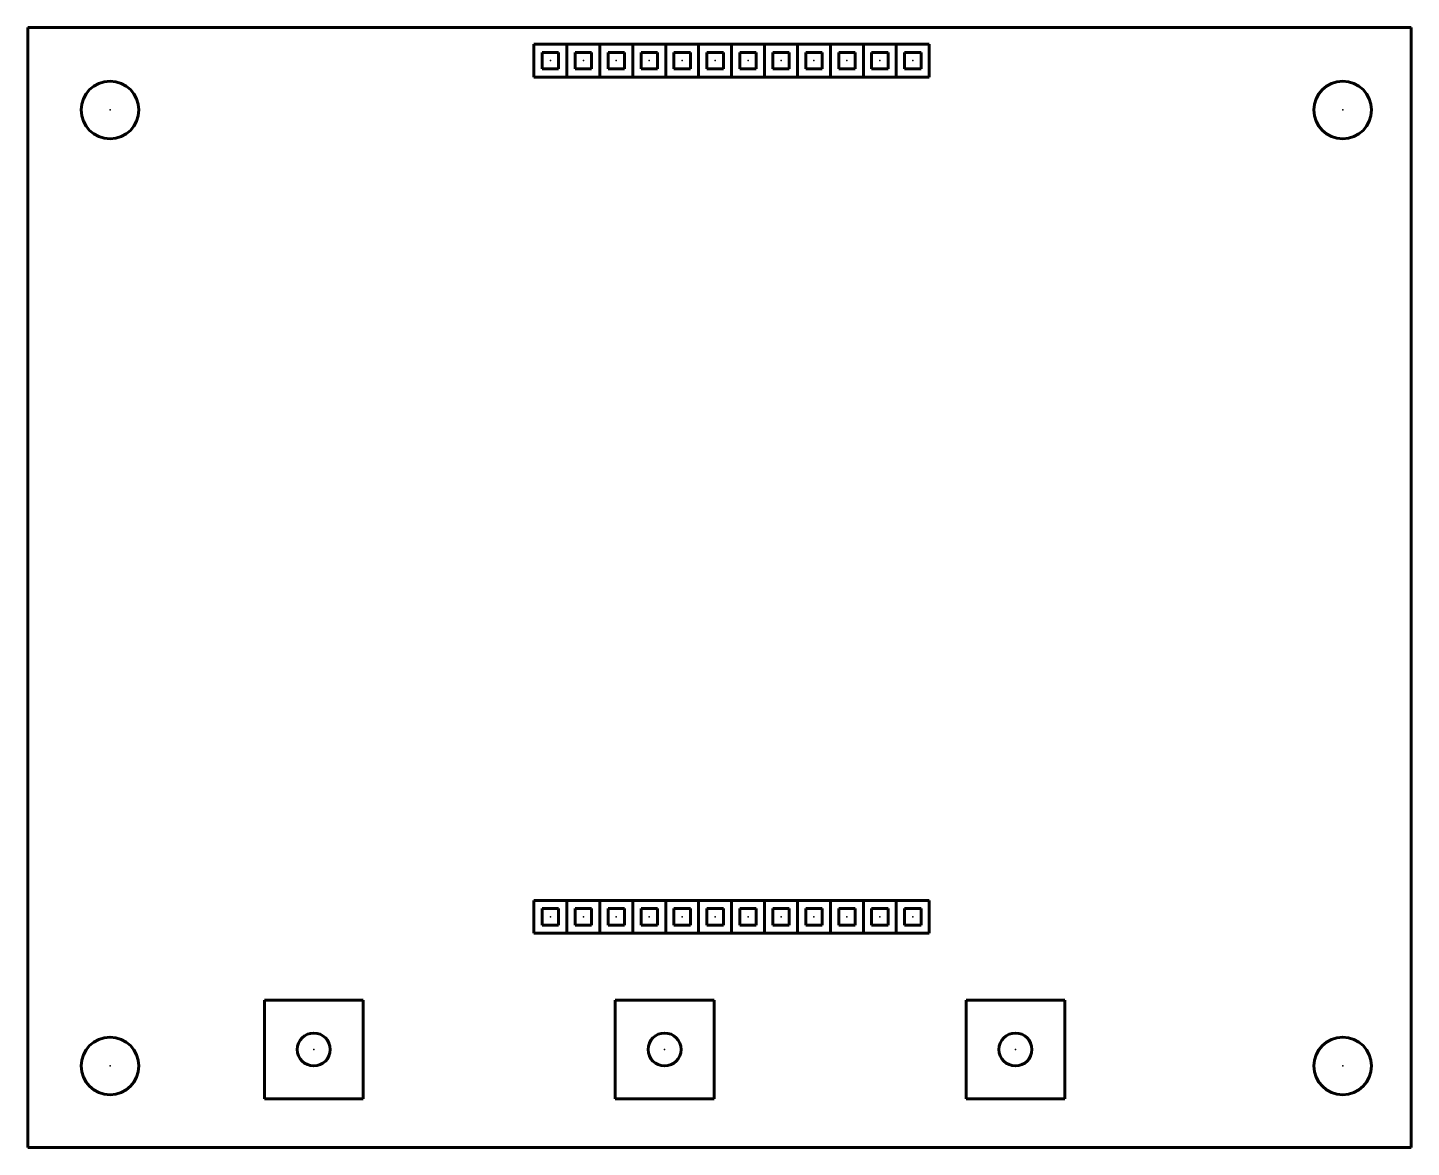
# Model space of a CAD drawing. Header units: millimetres. Extents: x 0 to 84, y 0 to 68.
import ezdxf

# ---------------------------------------------------------------- set-up
doc = ezdxf.new("R2010")
doc.units = ezdxf.units.MM
doc.linetypes.add('K5LT_BASIC', pattern=[0])
doc.layers.add('keepOut', color=7, linetype='Continuous')

# ---------------------------------------------------------------- blocks, each defined once
blk = doc.blocks.new('U0')
at = {"color": 5, "linetype": 'K5LT_BASIC', "lineweight": 60, "true_color": 0x0000ff}
for p, q in [((35.668, 2.943), (35.668, 8.943)), ((35.668, 8.943), (41.668, 8.943)), ((41.668, 8.943), (41.668, 2.943)), ((41.668, 2.943), (35.668, 2.943))]:
    blk.add_line(p, q, dxfattribs=at)
blk = doc.blocks.new('U1')
at = {"color": 5, "linetype": 'K5LT_BASIC', "lineweight": 60, "true_color": 0x0000ff}
for p, q in [((14.368, 2.943), (14.368, 8.943)), ((14.368, 8.943), (20.368, 8.943)), ((20.368, 8.943), (20.368, 2.943)), ((20.368, 2.943), (14.368, 2.943))]:
    blk.add_line(p, q, dxfattribs=at)
blk = doc.blocks.new('U2')
at = {"color": 5, "linetype": 'K5LT_BASIC', "lineweight": 60, "true_color": 0x0000ff}
for p, q in [((56.968, 2.943), (56.968, 8.943)), ((56.968, 8.943), (62.968, 8.943)), ((62.968, 8.943), (62.968, 2.943)), ((62.968, 2.943), (56.968, 2.943))]:
    blk.add_line(p, q, dxfattribs=at)

msp = doc.modelspace()

# ---------------------------------------------------------------- linework, layer by layer
at = {"color": 5, "linetype": 'K5LT_BASIC', "lineweight": 60, "true_color": 0x0000ff}
for p, q in [((54.735, 67), (30.735, 67)), ((30.735, 67), (30.735, 65)), ((31.235, 66), (31.235, 66.5)), ((31.235, 66.5), (31.735, 66.5)), ((31.735, 66.5), (32.235, 66.5)), ((32.235, 66.5), (32.235, 66)), ((32.735, 65), (32.735, 67)), ((33.235, 66), (33.235, 66.5)), ((33.235, 66.5), (33.735, 66.5)), ((33.735, 66.5), (34.235, 66.5)), ((34.235, 66.5), (34.235, 66)), ((34.735, 65), (34.735, 67)), ((35.235, 66), (35.235, 66.5)), ((35.235, 66.5), (35.735, 66.5)), ((35.735, 66.5), (36.235, 66.5)), ((36.235, 66.5), (36.235, 66)), ((36.735, 65), (36.735, 67)), ((37.235, 66), (37.235, 66.5)), ((37.235, 66.5), (37.735, 66.5)), ((37.735, 66.5), (38.235, 66.5)), ((38.235, 66.5), (38.235, 66)), ((38.735, 65), (38.735, 67)), ((39.235, 66), (39.235, 66.5)), ((39.235, 66.5), (39.735, 66.5)), ((39.735, 66.5), (40.235, 66.5)), ((40.235, 66.5), (40.235, 66)), ((40.735, 65), (40.735, 67)), ((41.235, 66), (41.235, 66.5)), ((41.235, 66.5), (41.735, 66.5)), ((41.735, 66.5), (42.235, 66.5)), ((42.235, 66.5), (42.235, 66)), ((42.735, 65), (42.735, 67)), ((43.235, 66), (43.235, 66.5)), ((43.235, 66.5), (43.735, 66.5)), ((43.735, 66.5), (44.235, 66.5)), ((44.235, 66.5), (44.235, 66)), ((44.735, 65), (44.735, 67)), ((45.235, 66), (45.235, 66.5)), ((45.235, 66.5), (45.735, 66.5)), ((45.735, 66.5), (46.235, 66.5)), ((46.235, 66.5), (46.235, 66)), ((46.735, 65), (46.735, 67)), ((47.235, 66), (47.235, 66.5)), ((47.235, 66.5), (47.735, 66.5)), ((47.735, 66.5), (48.235, 66.5)), ((48.235, 66.5), (48.235, 66)), ((48.735, 65), (48.735, 67)), ((49.235, 66), (49.235, 66.5)), ((49.235, 66.5), (49.735, 66.5)), ((49.735, 66.5), (50.235, 66.5)), ((50.235, 66.5), (50.235, 66)), ((50.735, 65), (50.735, 67)), ((51.235, 66), (51.235, 66.5)), ((51.235, 66.5), (51.735, 66.5)), ((51.735, 66.5), (52.235, 66.5)), ((52.235, 66.5), (52.235, 66)), ((52.735, 65), (52.735, 67)), ((53.235, 66), (53.235, 66.5)), ((53.235, 66.5), (53.735, 66.5)), ((53.735, 66.5), (54.235, 66.5)), ((54.235, 66.5), (54.235, 66)), ((54.735, 65), (54.735, 67)), ((54.735, 65), (54.735, 67)), ((31.235, 65.5), (31.235, 66)), ((32.235, 66), (32.235, 65.5)), ((33.235, 65.5), (33.235, 66)), ((34.235, 66), (34.235, 65.5)), ((35.235, 65.5), (35.235, 66)), ((36.235, 66), (36.235, 65.5)), ((37.235, 65.5), (37.235, 66)), ((38.235, 66), (38.235, 65.5)), ((39.235, 65.5), (39.235, 66)), ((40.235, 66), (40.235, 65.5)), ((41.235, 65.5), (41.235, 66)), ((42.235, 66), (42.235, 65.5)), ((43.235, 65.5), (43.235, 66)), ((44.235, 66), (44.235, 65.5)), ((45.235, 65.5), (45.235, 66)), ((46.235, 66), (46.235, 65.5)), ((47.235, 65.5), (47.235, 66)), ((48.235, 66), (48.235, 65.5)), ((49.235, 65.5), (49.235, 66)), ((50.235, 66), (50.235, 65.5)), ((51.235, 65.5), (51.235, 66)), ((52.235, 66), (52.235, 65.5)), ((53.235, 65.5), (53.235, 66)), ((54.235, 66), (54.235, 65.5)), ((30.735, 65), (54.735, 65)), ((31.735, 65.5), (31.235, 65.5)), ((32.235, 65.5), (31.735, 65.5)), ((33.735, 65.5), (33.235, 65.5)), ((34.235, 65.5), (33.735, 65.5)), ((35.735, 65.5), (35.235, 65.5)), ((36.235, 65.5), (35.735, 65.5)), ((37.735, 65.5), (37.235, 65.5)), ((38.235, 65.5), (37.735, 65.5)), ((39.735, 65.5), (39.235, 65.5)), ((40.235, 65.5), (39.735, 65.5)), ((41.735, 65.5), (41.235, 65.5)), ((42.235, 65.5), (41.735, 65.5)), ((43.735, 65.5), (43.235, 65.5)), ((44.235, 65.5), (43.735, 65.5)), ((45.735, 65.5), (45.235, 65.5)), ((46.235, 65.5), (45.735, 65.5)), ((47.735, 65.5), (47.235, 65.5)), ((48.235, 65.5), (47.735, 65.5)), ((49.735, 65.5), (49.235, 65.5)), ((50.235, 65.5), (49.735, 65.5)), ((51.735, 65.5), (51.235, 65.5)), ((52.235, 65.5), (51.735, 65.5)), ((53.735, 65.5), (53.235, 65.5)), ((54.235, 65.5), (53.735, 65.5)), ((54.735, 15), (30.735, 15)), ((30.735, 15), (30.735, 13)), ((31.235, 14), (31.235, 14.5)), ((31.235, 14.5), (31.735, 14.5)), ((31.735, 14.5), (32.235, 14.5)), ((32.235, 14.5), (32.235, 14)), ((32.735, 13), (32.735, 15)), ((33.235, 14), (33.235, 14.5)), ((33.235, 14.5), (33.735, 14.5)), ((33.735, 14.5), (34.235, 14.5)), ((34.235, 14.5), (34.235, 14)), ((34.735, 13), (34.735, 15)), ((35.235, 14), (35.235, 14.5)), ((35.235, 14.5), (35.735, 14.5)), ((35.735, 14.5), (36.235, 14.5)), ((36.235, 14.5), (36.235, 14)), ((36.735, 13), (36.735, 15)), ((37.235, 14), (37.235, 14.5)), ((37.235, 14.5), (37.735, 14.5)), ((37.735, 14.5), (38.235, 14.5)), ((38.235, 14.5), (38.235, 14)), ((38.735, 13), (38.735, 15)), ((39.235, 14), (39.235, 14.5)), ((39.235, 14.5), (39.735, 14.5)), ((39.735, 14.5), (40.235, 14.5)), ((40.235, 14.5), (40.235, 14)), ((40.735, 13), (40.735, 15)), ((41.235, 14), (41.235, 14.5)), ((41.235, 14.5), (41.735, 14.5)), ((41.735, 14.5), (42.235, 14.5)), ((42.235, 14.5), (42.235, 14)), ((42.735, 13), (42.735, 15)), ((43.235, 14), (43.235, 14.5)), ((43.235, 14.5), (43.735, 14.5)), ((43.735, 14.5), (44.235, 14.5)), ((44.235, 14.5), (44.235, 14)), ((44.735, 13), (44.735, 15)), ((45.235, 14), (45.235, 14.5)), ((45.235, 14.5), (45.735, 14.5)), ((45.735, 14.5), (46.235, 14.5)), ((46.235, 14.5), (46.235, 14)), ((46.735, 13), (46.735, 15)), ((47.235, 14), (47.235, 14.5)), ((47.235, 14.5), (47.735, 14.5)), ((47.735, 14.5), (48.235, 14.5)), ((48.235, 14.5), (48.235, 14)), ((48.735, 13), (48.735, 15)), ((49.235, 14), (49.235, 14.5)), ((49.235, 14.5), (49.735, 14.5)), ((49.735, 14.5), (50.235, 14.5)), ((50.235, 14.5), (50.235, 14)), ((50.735, 13), (50.735, 15)), ((51.235, 14), (51.235, 14.5)), ((51.235, 14.5), (51.735, 14.5)), ((51.735, 14.5), (52.235, 14.5)), ((52.235, 14.5), (52.235, 14)), ((52.735, 13), (52.735, 15)), ((53.235, 14), (53.235, 14.5)), ((53.235, 14.5), (53.735, 14.5)), ((53.735, 14.5), (54.235, 14.5)), ((54.235, 14.5), (54.235, 14)), ((54.735, 13), (54.735, 15)), ((54.735, 13), (54.735, 15)), ((31.235, 13.5), (31.235, 14)), ((31.735, 13.5), (31.235, 13.5)), ((32.235, 13.5), (31.735, 13.5)), ((32.235, 14), (32.235, 13.5)), ((33.235, 13.5), (33.235, 14)), ((33.735, 13.5), (33.235, 13.5)), ((34.235, 13.5), (33.735, 13.5)), ((34.235, 14), (34.235, 13.5)), ((35.235, 13.5), (35.235, 14)), ((35.735, 13.5), (35.235, 13.5)), ((36.235, 13.5), (35.735, 13.5)), ((36.235, 14), (36.235, 13.5)), ((37.235, 13.5), (37.235, 14)), ((37.735, 13.5), (37.235, 13.5)), ((38.235, 13.5), (37.735, 13.5)), ((38.235, 14), (38.235, 13.5)), ((39.235, 13.5), (39.235, 14)), ((39.735, 13.5), (39.235, 13.5)), ((40.235, 13.5), (39.735, 13.5)), ((40.235, 14), (40.235, 13.5)), ((41.235, 13.5), (41.235, 14)), ((41.735, 13.5), (41.235, 13.5)), ((42.235, 13.5), (41.735, 13.5)), ((42.235, 14), (42.235, 13.5)), ((43.235, 13.5), (43.235, 14)), ((43.735, 13.5), (43.235, 13.5)), ((44.235, 13.5), (43.735, 13.5)), ((44.235, 14), (44.235, 13.5)), ((45.235, 13.5), (45.235, 14)), ((45.735, 13.5), (45.235, 13.5)), ((46.235, 13.5), (45.735, 13.5)), ((46.235, 14), (46.235, 13.5)), ((47.235, 13.5), (47.235, 14)), ((47.735, 13.5), (47.235, 13.5)), ((48.235, 13.5), (47.735, 13.5)), ((48.235, 14), (48.235, 13.5)), ((49.235, 13.5), (49.235, 14)), ((49.735, 13.5), (49.235, 13.5)), ((50.235, 13.5), (49.735, 13.5)), ((50.235, 14), (50.235, 13.5)), ((51.235, 13.5), (51.235, 14)), ((51.735, 13.5), (51.235, 13.5)), ((52.235, 13.5), (51.735, 13.5)), ((52.235, 14), (52.235, 13.5)), ((53.235, 13.5), (53.235, 14)), ((53.735, 13.5), (53.235, 13.5)), ((54.235, 13.5), (53.735, 13.5)), ((54.235, 14), (54.235, 13.5)), ((30.735, 13), (54.735, 13))]:
    msp.add_line(p, q, dxfattribs=at)
for centre, radius in [((5, 63), 1.75), ((79.835, 63), 1.75), ((17.368, 5.943), 1), ((38.668, 5.943), 1), ((59.968, 5.943), 1), ((5, 4.943), 1.75), ((79.835, 4.943), 1.75)]:
    msp.add_circle(centre, radius, dxfattribs=at)
for p in [(31.735, 66), (33.735, 66), (35.735, 66), (37.735, 66), (39.735, 66), (41.735, 66), (43.735, 66), (45.735, 66), (47.735, 66), (49.735, 66), (51.735, 66), (53.735, 66), (5, 63), (79.835, 63), (31.735, 14), (33.735, 14), (35.735, 14), (37.735, 14), (39.735, 14), (41.735, 14), (43.735, 14), (45.735, 14), (47.735, 14), (49.735, 14), (51.735, 14), (53.735, 14), (17.368, 5.943), (38.668, 5.943), (59.968, 5.943), (5, 4.943), (79.835, 4.943)]:
    msp.add_point(p)
at = {"layer": 'keepOut', "color": 5, "linetype": 'K5LT_BASIC', "lineweight": 60, "true_color": 0x0000ff}
for p, q in [((84, 68), (0, 68)), ((0, 68), (0, 0)), ((84, 0), (84, 68)), ((0, 0), (84, 0))]:
    msp.add_line(p, q, dxfattribs=at)

# ---------------------------------------------------------------- block references
for name in ['U1', 'U0', 'U2']:
    msp.add_blockref(name, (0, 0))

doc.saveas('drawing.dxf')
